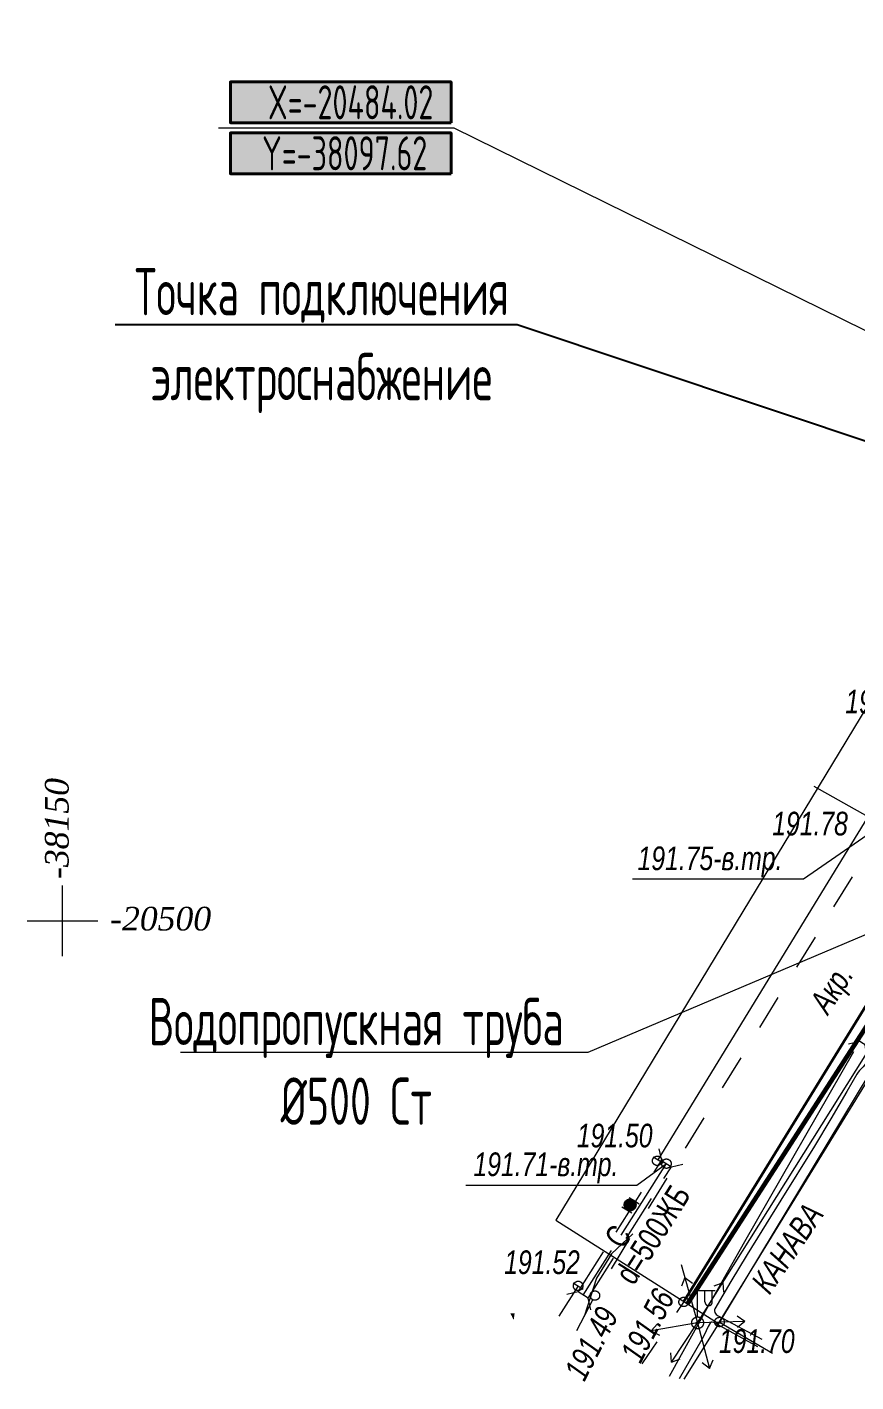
# Model space of a CAD drawing. Header units: millimetres. Extents: x -38151500 to -28914887, y -20564105 to -20349562.
# Drawn here: x -33966476 to -33931357, y -20526835 to -20469422 of the extents above; entities that cross this region are included whole.
import ezdxf
from ezdxf.xclip import XClip

# ---------------------------------------------------------------- set-up
doc = ezdxf.new("R2010")
doc.units = ezdxf.units.MM
doc.header["$MEASUREMENT"] = 0
doc.header["$XCLIPFRAME"] = 0
doc.linetypes.add('Новофедоровское_снт 28_07$0$l049', pattern=[3000, 2000, -1000])
doc.linetypes.add('Новофедоровское_снт 28_07$0$l189_2', pattern=[3000, 1500, -1500])
doc.layers.add('!!! ПОДОСНОВА', color=7, linetype='Continuous')
for name, color, linetype, lineweight in [('Новый_ГП_Дороги_проезды_Ном._пера__251', 250, 'Continuous', 40), ('Новый_ГП_Сети_Г_ газопровод_Ном._пера__6', 6, 'Continuous', 60), ('Новый_ГП_Сети_координаты_Ном._пера__11', 255, 'Continuous', 40), ('Новый_ГП_Сети_координаты_Ном._пера__250', 7, 'Continuous', 20), ('Новый_ГП_Сети_координаты_Ном._пера__8', 7, 'Continuous', 40), ('Новый_ГП_Сети_текст_Ном._пера__250', 7, 'Continuous', 20), ('Новый_ГП_Сети_текст_Ном._пера__7', 7, 'Continuous', 25), ('Новый_ГП_Текст_Ном._пера__250', 7, 'Continuous', 20), ('Чертеж_1_Новофедоровское_снт 28_07$0$!!УСЛ_ОБОЗНАЧЕНИЯ_Ном._пера__253', 252, 'Continuous', 18), ('Чертеж_1_Новофедоровское_снт 28_07$0$SETKA_Ном._пера__7', 7, 'Continuous', 18), ('Чертеж_1_Новофедоровское_снт 28_07$0$tp_Дороги_Ном._пера__253', 252, 'Continuous', 18), ('Чертеж_1_Новофедоровское_снт 28_07$0$tp_канавы_Ном._пера__253', 252, 'Continuous', 18), ('Чертеж_1_Новофедоровское_снт 28_07$0$tp_отметки_новые_Ном._пера__253', 252, 'Continuous', 18), ('Чертеж_1_Новофедоровское_снт 28_07$0$tp_трубы под дорогой_Ном._пера__253', 252, 'Continuous', 18), ('Чертеж_1_Новофедоровское_снт 28_07$0$U_ТЕКСТ_БЕЛЫЙ_Ном._пера__253', 252, 'Continuous', 18), ('Чертеж_1_Новый_ГП_Топография_Ном._пера__253', 252, 'Continuous', 18), ('Чертеж_1_Новый_Новофедоровское_снт 28_07$0$SETKA_Ном._пера__7', 7, 'Continuous', 18), ('Чертеж_1_Новый_Новофедоровское_снт 28_07$0$tp_Дороги_Ном._пера__253', 252, 'Continuous', 18), ('Чертеж_1_Новый_Новофедоровское_снт 28_07$0$tp_канавы_Ном._пера__253', 252, 'Continuous', 18), ('Чертеж_1_Новый_Новофедоровское_снт 28_07$0$tp_ЛЭП нн_Ном._пера__253', 252, 'Continuous', 18), ('Чертеж_1_Новый_Новофедоровское_снт 28_07$0$tp_ЛЭП нн_Ном._пера__7', 7, 'Continuous', 18), ('Чертеж_1_Новый_Новофедоровское_снт 28_07$0$tp_Ограждения ДЕР_Ном._пера__253', 252, 'Continuous', 18), ('Чертеж_1_Новый_Новофедоровское_снт 28_07$0$tp_Ограждения мет_Ном._пера__253', 252, 'Continuous', 18), ('Чертеж_1_Новый_Новофедоровское_снт 28_07$0$tp_Ограждения рабица_Ном._пера__253', 252, 'Continuous', 18), ('Чертеж_1_Новый_Новофедоровское_снт 28_07$0$tp_Ограждения_Ном._пера__253', 252, 'Continuous', 18), ('Чертеж_1_Новый_Новофедоровское_снт 28_07$0$tp_Ограждения_Ном._пера__7', 7, 'Continuous', 18), ('Чертеж_1_Новый_Новофедоровское_снт 28_07$0$tp_отметки_новые_Ном._пера__253', 252, 'Continuous', 18), ('Чертеж_1_Новый_Новофедоровское_снт 28_07$0$tp_отметки_новые_Ном._пера__7', 7, 'Continuous', 18), ('Чертеж_1_Новый_Новофедоровское_снт 28_07$0$tp_рельеф_Ном._пера__253', 252, 'Continuous', 18), ('Чертеж_1_Новый_Новофедоровское_снт 28_07$0$tp_трубы под дорогой_Ном._пера__253', 252, 'Continuous', 18), ('Чертеж_1_Новый_Новофедоровское_снт 28_07$0$U_Водосток_Ном._пера__253', 252, 'Continuous', 18), ('Чертеж_1_Новый_Новофедоровское_снт 28_07$0$U_Газопровод_Ном._пера__253', 252, 'Continuous', 18)]:
    doc.layers.add(name, color=color, linetype=linetype, lineweight=lineweight)
doc.styles.add('РЎР“Р•РќР•Р\xa0РР\xa0_РЎРўРР›Р¬_1', font='arial.ttf', dxfattribs={"width": 0.75})
doc.styles.add('РЎР“Р•РќР•Р\xa0РР\xa0_РЎРўРР›Р¬_2', font='arial.ttf', dxfattribs={"width": 0.8})
doc.styles.add('РЎР“Р•РќР•Р\xa0РР\xa0_РЎРўРР›Р¬_3', font='arial.ttf', dxfattribs={"width": 0.749999})
doc.styles.add('РЎР“Р•РќР•Р\xa0РР\xa0_РЎРўРР›Р¬_4', font='times.ttf')
doc.styles.add('РЎР“Р•РќР•Р\xa0РР\xa0_РЎРўРР›Р¬_6', font='', dxfattribs={"width": 0.8})
doc.styles.get('РЎР“Р•РќР•Р\xa0РР\xa0_РЎРўРР›Р¬_6').set_extended_font_data('GOST_type_A')
doc.linetypes.add('lm334', pattern='A,0,[8,РіРµРЅРїРїР»Р°РЅ 2025_06_18 dima РІР°СЂРёР°РЅС‚ 21.Shx,S=3.769841,R=0,X=0,Y=0],-675,0', length=675)
doc.linetypes.add('Новофедоровское_снт 28_07$0$l474_2o', pattern='A,0,[3,РіРµРЅРїРїР»Р°РЅ 2025_06_18 dima РІР°СЂРёР°РЅС‚ 21.Shx,S=31.746032,R=0,X=0,Y=0],-5000,0', length=5000)
doc.linetypes.add('Новофедоровское_снт 28_07$0$lm334', pattern='A,0,[4,РіРµРЅРїРїР»Р°РЅ 2025_06_18 dima РІР°СЂРёР°РЅС‚ 21.Shx,S=79.365079,R=0,X=0,Y=0],-11000,0', length=11000)
doc.linetypes.add('Новофедоровское_снт 28_07$0$З ДЕРЕВ', pattern='A,0,[2,РіРµРЅРїРїР»Р°РЅ 2025_06_18 dima РІР°СЂРёР°РЅС‚ 21.Shx,S=19.84127,R=0,X=0,Y=0.2],-2500,0', length=2500)
doc.linetypes.add('Новофедоровское_снт 28_07$0$ЗАБОР_СЕТКА', pattern='A,0,[1,РіРµРЅРїРїР»Р°РЅ 2025_06_18 dima РІР°СЂРёР°РЅС‚ 21.Shx,S=39.68254,R=0,X=0,Y=2.77556e-17],-5000,0', length=5000)
doc.linetypes.add('Новофедоровское_снт 28_07$0$МЕЖА', pattern='A,0,[5,РіРµРЅРїРїР»Р°РЅ 2025_06_18 dima РІР°СЂРёР°РЅС‚ 21.Shx,S=46.746032,R=0,X=0,Y=6.93889e-18],-6500,0', length=6500)

# ---------------------------------------------------------------- blocks, each defined once
blk = doc.blocks.new('Чертеж_4_1', base_point=(4185024, -7296))
at = {"layer": 'Чертеж_1_Новый_ГП_Топография_Ном._пера__253', "color": 252, "linetype": 'Новофедоровское_снт 28_07$0$МЕЖА', "lineweight": 18, "flags": 128}
blk.add_lwpolyline([(-33937176, -20524360), (-33937136, -20524296), (-33926649, -20507196), (-33900479, -20524004), (-33888918, -20507967), (-33879002, -20495163), (-33880756, -20487946), (-33882761, -20480799), (-33888254, -20482761), (-33891109, -20481924), (-33905380, -20473145), (-33895431, -20456936), (-33903040, -20452238), (-33944071, -20519982)], close=True, dxfattribs=at)
at = {"layer": 'Чертеж_1_Новый_Новофедоровское_снт 28_07$0$SETKA_Ном._пера__7', "color": 7, "linetype": 'Continuous', "lineweight": 18, "flags": 128}
for points in [[(-33964976, -20508796), (-33964976, -20505796)], [(-33966476, -20507296), (-33963476, -20507296)]]:
    blk.add_lwpolyline(points, dxfattribs=at)
at = {"layer": 'Чертеж_1_Новый_Новофедоровское_снт 28_07$0$tp_Дороги_Ном._пера__253', "color": 252, "linetype": 'Новофедоровское_снт 28_07$0$l189_2', "lineweight": 18, "flags": 128}
for points in [[(-33943185, -20524654), (-33942417, -20523174), (-33930559, -20503895), (-33917055, -20482967), (-33917827, -20481881)], [(-33926391, -20505994), (-33927984, -20506102), (-33938657, -20523450), (-33940422, -20526073)]]:
    blk.add_lwpolyline(points, dxfattribs=at)
at = {"layer": 'Чертеж_1_Новый_Новофедоровское_снт 28_07$0$tp_канавы_Ном._пера__253', "color": 252, "linetype": 'Continuous', "lineweight": 18, "flags": 128}
for points in [[(-33939262, -20526588), (-33937586, -20523577), (-33936060, -20520888), (-33934524, -20518204), (-33931447, -20512840)], [(-33930972, -20512546), (-33930899, -20513161), (-33930904, -20513250), (-33930936, -20513333), (-33930988, -20513411), (-33931053, -20513486), (-33931200, -20513632), (-33931268, -20513707), (-33931323, -20513787), (-33931737, -20514524), (-33932414, -20515688), (-33933111, -20516844), (-33934537, -20519139), (-33935963, -20521431), (-33936660, -20522583), (-33937337, -20523743), (-33937350, -20523779), (-33937352, -20523820), (-33937328, -20523899), (-33937272, -20523979), (-33937199, -20524037), (-33935338, -20525023)], [(-33935513, -20525345), (-33937226, -20524406), (-33937379, -20524318), (-33937453, -20524297), (-33937485, -20524302), (-33937512, -20524323), (-33937621, -20524488), (-33937708, -20524668), (-33937790, -20524853), (-33937880, -20525032), (-33938847, -20526699)]]:
    blk.add_lwpolyline(points, dxfattribs=at)
at = {"layer": 'Чертеж_1_Новый_Новофедоровское_снт 28_07$0$tp_ЛЭП нн_Ном._пера__253', "color": 252, "linetype": 'Continuous', "lineweight": 18, "flags": 128}
for points in [[(-33939176, -20525995), (-33938064, -20524332), (-33917451, -20491490), (-33892414, -20451362), (-33891205, -20449768)], [(-33938755, -20521855), (-33938064, -20524332), (-33940036, -20524671)], [(-33938602, -20522405), (-33938749, -20522778)], [(-33938602, -20522405), (-33938283, -20522648)], [(-33937001, -20522638), (-33937375, -20522780)], [(-33937001, -20522638), (-33936966, -20523036)], [(-33940036, -20524671), (-33939762, -20524379)], [(-33936065, -20524276), (-33938064, -20524332), (-33937561, -20526268)], [(-33936065, -20524276), (-33936391, -20524044)], [(-33936065, -20524276), (-33936377, -20524526)], [(-33940036, -20524671), (-33939680, -20524855)], [(-33939176, -20525995), (-33939199, -20525596)], [(-33939176, -20525995), (-33938798, -20525864)], [(-33937561, -20526268), (-33937875, -20526020)], [(-33937561, -20526268), (-33937408, -20525898)]]:
    blk.add_lwpolyline(points, dxfattribs=at)
at = {"layer": 'Чертеж_1_Новый_Новофедоровское_снт 28_07$0$tp_ЛЭП нн_Ном._пера__7', "color": 7, "linetype": 'Continuous', "lineweight": 18}
for p, q in [((-33938064, -20524082), (-33938064, -20522832)), ((-33938064, -20522957), (-33937314, -20522957)), ((-33937752, -20523448), (-33937752, -20522957)), ((-33937442, -20523448), (-33937442, -20522957))]:
    blk.add_line(p, q, dxfattribs=at)
for radius in [250, 50]:
    blk.add_circle((-33938064, -20524332), radius, dxfattribs=at)
blk.add_arc((-33937597, -20523448), 155, 180, 0, dxfattribs=at)
at = {"layer": 'Чертеж_1_Новый_Новофедоровское_снт 28_07$0$tp_Ограждения ДЕР_Ном._пера__253', "color": 252, "linetype": 'Новофедоровское_снт 28_07$0$З ДЕРЕВ', "lineweight": 18, "flags": 128}
for points in [[(-33939737, -20517424), (-33930841, -20502895), (-33929173, -20500204)], [(-33943126, -20522767), (-33943940, -20524056)]]:
    blk.add_lwpolyline(points, dxfattribs=at)
at = {"layer": 'Чертеж_1_Новый_Новофедоровское_снт 28_07$0$tp_Ограждения мет_Ном._пера__253', "color": 252, "linetype": 'Новофедоровское_снт 28_07$0$l474_2o', "lineweight": 18, "flags": 128}
for points in [[(-33930841, -20502895), (-33933128, -20501602)], [(-33937137, -20524298), (-33938645, -20526717)]]:
    blk.add_lwpolyline(points, dxfattribs=at)
at = {"layer": 'Чертеж_1_Новый_Новофедоровское_снт 28_07$0$tp_Ограждения рабица_Ном._пера__253', "color": 252, "linetype": 'Новофедоровское_снт 28_07$0$ЗАБОР_СЕТКА', "lineweight": 18, "flags": 128}
blk.add_lwpolyline([(-33930766, -20513741), (-33937137, -20524298), (-33934887, -20525612)], dxfattribs=at)
at = {"layer": 'Чертеж_1_Новый_Новофедоровское_снт 28_07$0$tp_Ограждения_Ном._пера__253', "color": 252, "linetype": 'Continuous', "lineweight": 18, "flags": 128}
for points in [[(-33939948, -20517291), (-33939525, -20517557)], [(-33940966, -20519019), (-33940543, -20519285)], [(-33941274, -20519409), (-33940851, -20519675)], [(-33943337, -20522634), (-33942914, -20522900)]]:
    blk.add_lwpolyline(points, dxfattribs=at)
at = {"layer": 'Чертеж_1_Новый_Новофедоровское_снт 28_07$0$tp_Ограждения_Ном._пера__7', "color": 7, "linetype": 'Continuous', "lineweight": 18}
for p, q in [((-33941173, -20519330), (-33940674, -20519330)), ((-33941171, -20519300), (-33940677, -20519300)), ((-33941166, -20519270), (-33940683, -20519270)), ((-33941155, -20519240), (-33940692, -20519240)), ((-33941141, -20519210), (-33940706, -20519210)), ((-33941122, -20519180), (-33940727, -20519180)), ((-33941095, -20519150), (-33940754, -20519150)), ((-33941056, -20519120), (-33940793, -20519120)), ((-33940985, -20519090), (-33940865, -20519090)), ((-33941172, -20519360), (-33940677, -20519360)), ((-33941167, -20519390), (-33940681, -20519390)), ((-33941157, -20519420), (-33940690, -20519420)), ((-33941143, -20519450), (-33940705, -20519450)), ((-33941125, -20519480), (-33940724, -20519480)), ((-33941099, -20519510), (-33940750, -20519510)), ((-33941062, -20519540), (-33940787, -20519540)), ((-33940998, -20519570), (-33940848, -20519570))]:
    blk.add_line(p, q, dxfattribs=at)
blk.add_circle((-33940924, -20519332), 250, dxfattribs=at)
at = {"layer": 'Чертеж_1_Новый_Новофедоровское_снт 28_07$0$tp_отметки_новые_Ном._пера__253', "color": 252, "linetype": 'Continuous', "lineweight": 18, "flags": 128}
for points in [[(-33940821, -20505517), (-33933580, -20505517), (-33930656, -20503496)], [(-33947882, -20518494), (-33940640, -20518494), (-33939386, -20517586)]]:
    blk.add_lwpolyline(points, dxfattribs=at)
at = {"layer": 'Чертеж_1_Новый_Новофедоровское_снт 28_07$0$tp_отметки_новые_Ном._пера__7', "color": 7, "linetype": 'Continuous', "lineweight": 18}
for centre in [(-33939776, -20517466), (-33939386, -20517586), (-33943126, -20522766), (-33942416, -20523176), (-33938656, -20523446), (-33937136, -20524296)]:
    blk.add_circle(centre, 200, dxfattribs=at)
at = {"layer": 'Чертеж_1_Новый_Новофедоровское_снт 28_07$0$tp_рельеф_Ном._пера__253', "color": 252, "linetype": 'Continuous', "lineweight": 18, "flags": 128}
blk.add_lwpolyline([(-33940806, -20520555), (-33941716, -20521412), (-33942352, -20522441), (-33942877, -20524061)], dxfattribs=at)
at = {"layer": 'Чертеж_1_Новый_Новофедоровское_снт 28_07$0$tp_трубы под дорогой_Ном._пера__253', "color": 252, "linetype": 'Continuous', "lineweight": 18, "flags": 128}
for points in [[(-33930653, -20513170), (-33930762, -20512682), (-33931185, -20512414), (-33931672, -20512524)], [(-33939705, -20516963), (-33939596, -20517451), (-33939174, -20517718), (-33938686, -20517609)], [(-33942588, -20523774), (-33942698, -20523286), (-33943120, -20523018), (-33943608, -20523128)]]:
    blk.add_lwpolyline(points, dxfattribs=at)
at = {"layer": 'Чертеж_1_Новый_Новофедоровское_снт 28_07$0$tp_трубы под дорогой_Ном._пера__253', "color": 252, "linetype": 'Новофедоровское_снт 28_07$0$l049', "lineweight": 18, "flags": 128}
for points in [[(-33943120, -20523019), (-33939596, -20517451)], [(-33942698, -20523287), (-33939174, -20517718)]]:
    blk.add_lwpolyline(points, dxfattribs=at)
at = {"layer": 'Чертеж_1_Новый_Новофедоровское_снт 28_07$0$U_Водосток_Ном._пера__253', "color": 252, "linetype": 'Continuous', "lineweight": 18, "flags": 128}
for points in [[(-33941307, -20520623), (-33939385, -20517585)], [(-33942909, -20523153), (-33941715, -20521266)]]:
    blk.add_lwpolyline(points, dxfattribs=at)
at = {"layer": 'Чертеж_1_Новый_Новофедоровское_снт 28_07$0$U_Газопровод_Ном._пера__253', "color": 252, "linetype": 'Новофедоровское_снт 28_07$0$lm334', "lineweight": 18, "flags": 128}
blk.add_lwpolyline([(-33938494, -20523523), (-33916046, -20488740), (-33895495, -20456897), (-33887378, -20444319), (-33887659, -20444465), (-33885329, -20443258), (-33880098, -20444879)], dxfattribs=at)
at = {"layer": 'Чертеж_1_Новофедоровское_снт 28_07$0$!!УСЛ_ОБОЗНАЧЕНИЯ_Ном._пера__253', "color": 252, "linetype": 'Continuous', "lineweight": 18, "insert": (-33953880, -20525214), "char_height": 1000, "attachment_point": 7, "style": 'РЎР“Р•РќР•Р\xa0РР\xa0_РЎРўРР›Р¬_2'}
blk.add_mtext('\\A1;{\\pql;\\fArial|b0|i1|c204|p0;\\W0.800000;ВОДОПРОВОД}', dxfattribs=at)
at = {"layer": 'Чертеж_1_Новофедоровское_снт 28_07$0$SETKA_Ном._пера__7', "color": 7, "linetype": 'Continuous', "lineweight": 18, "insert": (-33964702, -20505523), "char_height": 1000, "attachment_point": 7, "rotation": 90, "style": 'РЎР“Р•РќР•Р\xa0РР\xa0_РЎРўРР›Р¬_4'}
blk.add_mtext('\\A1;{\\pql;\\fTimes New Roman|b0|i1|c204|p0;\\W1.000000;-38150}', dxfattribs=at)
at = {"layer": 'Чертеж_1_Новофедоровское_снт 28_07$0$SETKA_Ном._пера__7', "color": 7, "linetype": 'Continuous', "lineweight": 18, "insert": (-33962957, -20507719), "char_height": 1000, "attachment_point": 7, "style": 'РЎР“Р•РќР•Р\xa0РР\xa0_РЎРўРР›Р¬_4'}
blk.add_mtext('\\A1;{\\pql;\\fTimes New Roman|b0|i1|c204|p0;\\W1.000000;-20500}', dxfattribs=at)
at = {"layer": 'Чертеж_1_Новофедоровское_снт 28_07$0$tp_Дороги_Ном._пера__253', "color": 252, "linetype": 'Continuous', "lineweight": 18, "insert": (-33932279, -20511473), "char_height": 1000, "attachment_point": 7, "rotation": 57.34071, "style": 'РЎР“Р•РќР•Р\xa0РР\xa0_РЎРўРР›Р¬_1'}
blk.add_mtext('\\A1;{\\pql;\\fArial|b0|i1|c204|p0;\\W0.750000;Акр.}', dxfattribs=at)
at = {"layer": 'Чертеж_1_Новофедоровское_снт 28_07$0$tp_канавы_Ном._пера__253', "color": 252, "linetype": 'Continuous', "lineweight": 18, "insert": (-33935013, -20523179), "char_height": 1000, "attachment_point": 7, "rotation": 55.96313, "style": 'РЎР“Р•РќР•Р\xa0РР\xa0_РЎРўРР›Р¬_1'}
blk.add_mtext('\\A1;{\\pql;\\fArial|b0|i1|c204|p0;\\W0.750000;КАНАВА}', dxfattribs=at)
at = {"layer": 'Чертеж_1_Новофедоровское_снт 28_07$0$tp_отметки_новые_Ном._пера__253', "color": 252, "linetype": 'Continuous', "lineweight": 18, "char_height": 1000, "attachment_point": 7, "style": 'РЎР“Р•РќР•Р\xa0РР\xa0_РЎРўРР›Р¬_1'}
for s, insert in [('\\A1;{\\pql;\\fArial|b0|i1|c204|p0;\\W0.750000;191.69}', (-33931806, -20498519)), ('\\A1;{\\pql;\\fArial|b0|i1|c204|p0;\\W0.750000;191.78}', (-33934901, -20503689)), ('\\A1;{\\pql;\\fArial|b0|i1|c204|p0;\\W0.750000;191.75-в.тр.}', (-33940608, -20505449)), ('\\A1;{\\pql;\\fArial|b0|i1|c204|p0;\\W0.750000;191.50}', (-33943180, -20516910)), ('\\A1;{\\pql;\\fArial|b0|i1|c204|p0;\\W0.750000;191.71-в.тр.}', (-33947561, -20518414)), ('\\A1;{\\pql;\\fArial|b0|i1|c204|p0;\\W0.750000;191.52}', (-33946259, -20522277)), ('\\A1;{\\pql;\\fArial|b0|i1|c204|p0;\\W0.750000;191.70}', (-33937160, -20525620))]:
    blk.add_mtext(s, dxfattribs=dict(at, insert=insert))
at = {"layer": 'Чертеж_1_Новофедоровское_снт 28_07$0$tp_отметки_новые_Ном._пера__253', "color": 252, "linetype": 'Continuous', "lineweight": 18, "char_height": 1000, "attachment_point": 7, "rotation": 62.5765, "style": 'РЎР“Р•РќР•Р\xa0РР\xa0_РЎРўРР›Р¬_1'}
for s, insert in [('\\A1;{\\pql;\\fArial|b0|i1|c204|p0;\\W0.750000;191.56}', (-33940474, -20526105)), ('\\A1;{\\pql;\\fArial|b0|i1|c204|p0;\\W0.750000;191.49}', (-33942852, -20526865))]:
    blk.add_mtext(s, dxfattribs=dict(at, insert=insert))
at = {"layer": 'Чертеж_1_Новофедоровское_снт 28_07$0$tp_трубы под дорогой_Ном._пера__253', "color": 252, "linetype": 'Continuous', "lineweight": 18, "insert": (-33940762, -20522794), "char_height": 1000, "attachment_point": 7, "rotation": 57.68864, "style": 'РЎР“Р•РќР•Р\xa0РР\xa0_РЎРўРР›Р¬_3'}
blk.add_mtext('\\A1;{\\pql;\\fArial|b0|i0|c204|p0;\\W0.749999;d=500ЖБ}', dxfattribs=at)
at = {"layer": 'Чертеж_1_Новофедоровское_снт 28_07$0$U_ТЕКСТ_БЕЛЫЙ_Ном._пера__253', "color": 252, "linetype": 'Continuous', "lineweight": 18, "insert": (-33941208, -20521265), "char_height": 1000, "attachment_point": 7, "rotation": 57.68864, "style": 'РЎР“Р•РќР•Р\xa0РР\xa0_РЎРўРР›Р¬_3'}
blk.add_mtext('\\A1;{\\pql;\\fArial|b0|i0|c204|p0;\\W0.749999;С}', dxfattribs=at)

msp = doc.modelspace()

# ---------------------------------------------------------------- hatches: boundary and pattern name
at = {"layer": 'Новый_ГП_Сети_координаты_Ном._пера__11', "linetype": 'Continuous', "lineweight": 40}
for points in [[(-33957863.55, -20473477.52), (-33948508.8, -20473477.52), (-33948508.8, -20471746.04), (-33957863.55, -20471746.04)], [(-33948508.8, -20473906.04), (-33957863.55, -20473906.04), (-33957863.55, -20475637.52), (-33948508.8, -20475637.52)]]:
    msp.add_hatch(color=255, dxfattribs=at).paths.add_polyline_path(points)

# ---------------------------------------------------------------- linework, layer by layer
at = {"layer": 'Новый_ГП_Дороги_проезды_Ном._пера__251', "color": 250, "linetype": 'Continuous', "lineweight": 40}
msp.add_lwpolyline([(-33911323.39, -20482086.82), (-33911425.9, -20482022.16, 0.37219081), (-33912915.35, -20482176.89), (-33918038.45, -20489652.27), (-33924784.47, -20501073.43, 0.27174644), (-33923929.35, -20504017.6), (-33922931.35, -20504631.81), (-33922679.87, -20504795.49), (-33924003.56, -20506916.11), (-33924173.16, -20506810.13), (-33925157.84, -20506255.73, 0.38024235), (-33928804.13, -20507434.65), (-33938643.48, -20523427.97)], format="xyb", dxfattribs=at)
at = {"layer": 'Новый_ГП_Сети_Г_ газопровод_Ном._пера__6', "color": 6, "linetype": 'lm334', "lineweight": 60, "flags": 128}
msp.add_lwpolyline([(-33938493.66, -20523523.1), (-33916046, -20488740.48), (-33895495.03, -20456896.77), (-33887377.62, -20444318.86), (-33887659.31, -20444464.71), (-33885329.23, -20443258.23), (-33880098.07, -20444879.15)], dxfattribs=at)
at = {"layer": 'Новый_ГП_Сети_координаты_Ном._пера__11', "color": 255, "linetype": 'Continuous', "lineweight": 40}
for points in [[(-33948508.8, -20473477.52), (-33957863.55, -20473477.52), (-33957863.55, -20471746.04), (-33948508.8, -20471746.04)], [(-33948508.8, -20475637.52), (-33957863.55, -20475637.52), (-33957863.55, -20473906.04), (-33948508.8, -20473906.04)]]:
    msp.add_lwpolyline(points, close=True, dxfattribs=at)
at = {"layer": 'Новый_ГП_Сети_координаты_Ном._пера__250', "color": 7, "linetype": 'Continuous', "lineweight": 20}
for p, q in [((-33958358.66, -20473691.78), (-33948400.64, -20473691.78)), ((-33948400.64, -20473691.78), (-33912593.34, -20491318.59))]:
    msp.add_line(p, q, dxfattribs=at)
at = {"layer": 'Новый_ГП_Сети_текст_Ном._пера__7', "color": 7, "linetype": 'Continuous', "lineweight": 25}
for p, q in [((-33946016.16, -20482044.14), (-33962749.44, -20482044.14)), ((-33945716.16, -20482044.14), (-33946016.16, -20482044.14)), ((-33917450.91, -20491489.8), (-33945716.16, -20482044.14))]:
    msp.add_line(p, q, dxfattribs=at)
at = {"layer": 'Новый_ГП_Текст_Ном._пера__250', "color": 7, "linetype": 'Continuous', "lineweight": 20}
for p, q in [((-33927081.56, -20506248.09), (-33942714.13, -20512876.85)), ((-33943014.13, -20512876.85), (-33959975.73, -20512876.85)), ((-33942714.13, -20512876.85), (-33943014.13, -20512876.85))]:
    msp.add_line(p, q, dxfattribs=at)

# ---------------------------------------------------------------- block references
at = {"layer": '!!! ПОДОСНОВА', "color": 252, "linetype": 'Continuous', "lineweight": 40}
ref = msp.add_blockref('Чертеж_4_1', (4185024.09, -7295.8), dxfattribs=at)
XClip(ref).set_block_clipping_path([(-33971749.8431524113, -20426134.2498699203), (-33971749.8431524113, -20517391.6082299612), (-33949169.2735030428, -20517391.6082299612), (-33943776.1358186975, -20528511.4797440507), (-33858410.272188969, -20528511.4797440507), (-33858410.272188969, -20426017.5390227698)])

# ---------------------------------------------------------------- texts
at = {"layer": 'Новый_ГП_Сети_координаты_Ном._пера__8', "color": 7, "linetype": 'Continuous', "lineweight": 40, "char_height": 1440, "attachment_point": 4, "style": 'РЎР“Р•РќР•Р\xa0РР\xa0_РЎРўРР›Р¬_6'}
for s, insert in [('\\A1;{\\pql;\\fGOST_type_A|b0|i0|c0|p0;\\W0.800000;X=-20484.02}', (-33956269.74, -20472609.29)), ('\\A1;{\\pql;\\fGOST_type_A|b0|i0|c0|p0;\\W0.800000;Y=-38097.62}', (-33956518.9, -20474769.8))]:
    msp.add_mtext(s, dxfattribs=dict(at, insert=insert))
at = {"layer": 'Новый_ГП_Сети_текст_Ном._пера__250', "color": 7, "linetype": 'Continuous', "lineweight": 20, "insert": (-33953987.59, -20479632.45), "char_height": 2000, "width": 19360, "attachment_point": 2, "line_spacing_factor": 1.080612, "style": 'РЎР“Р•РќР•Р\xa0РР\xa0_РЎРўРР›Р¬_6'}
msp.add_mtext('\\A1;{\\pqc;\\fGOST_type_A|b0|i0|c0|p0;\\W0.800000;Точка \\fGOST_type_A|b0|i0|c0|p0;\\W0.800000;подключения \\fGOST_type_A|b0|i0|c0|p0;\\W0.800000;электроснабжение}', dxfattribs=at)
at = {"layer": 'Новый_ГП_Текст_Ном._пера__250', "color": 7, "linetype": 'Continuous', "lineweight": 20, "insert": (-33952528.42, -20510565.16), "char_height": 2000, "attachment_point": 2, "line_spacing_factor": 1.011597, "style": 'РЎР“Р•РќР•Р\xa0РР\xa0_РЎРўРР›Р¬_6'}
msp.add_mtext('\\A1;{\\pqc;\\fGOST_type_A|b0|i0|c0|p0;\\W0.800000;Водопропускная \\fGOST_type_A|b0|i0|c0|p0;\\W0.800000;труба\\P\\pqc;\\fGOST_type_A|b0|i0|c0|p0;\\W0.800000;Ø500 Ст}', dxfattribs=at)

doc.saveas('drawing.dxf')
